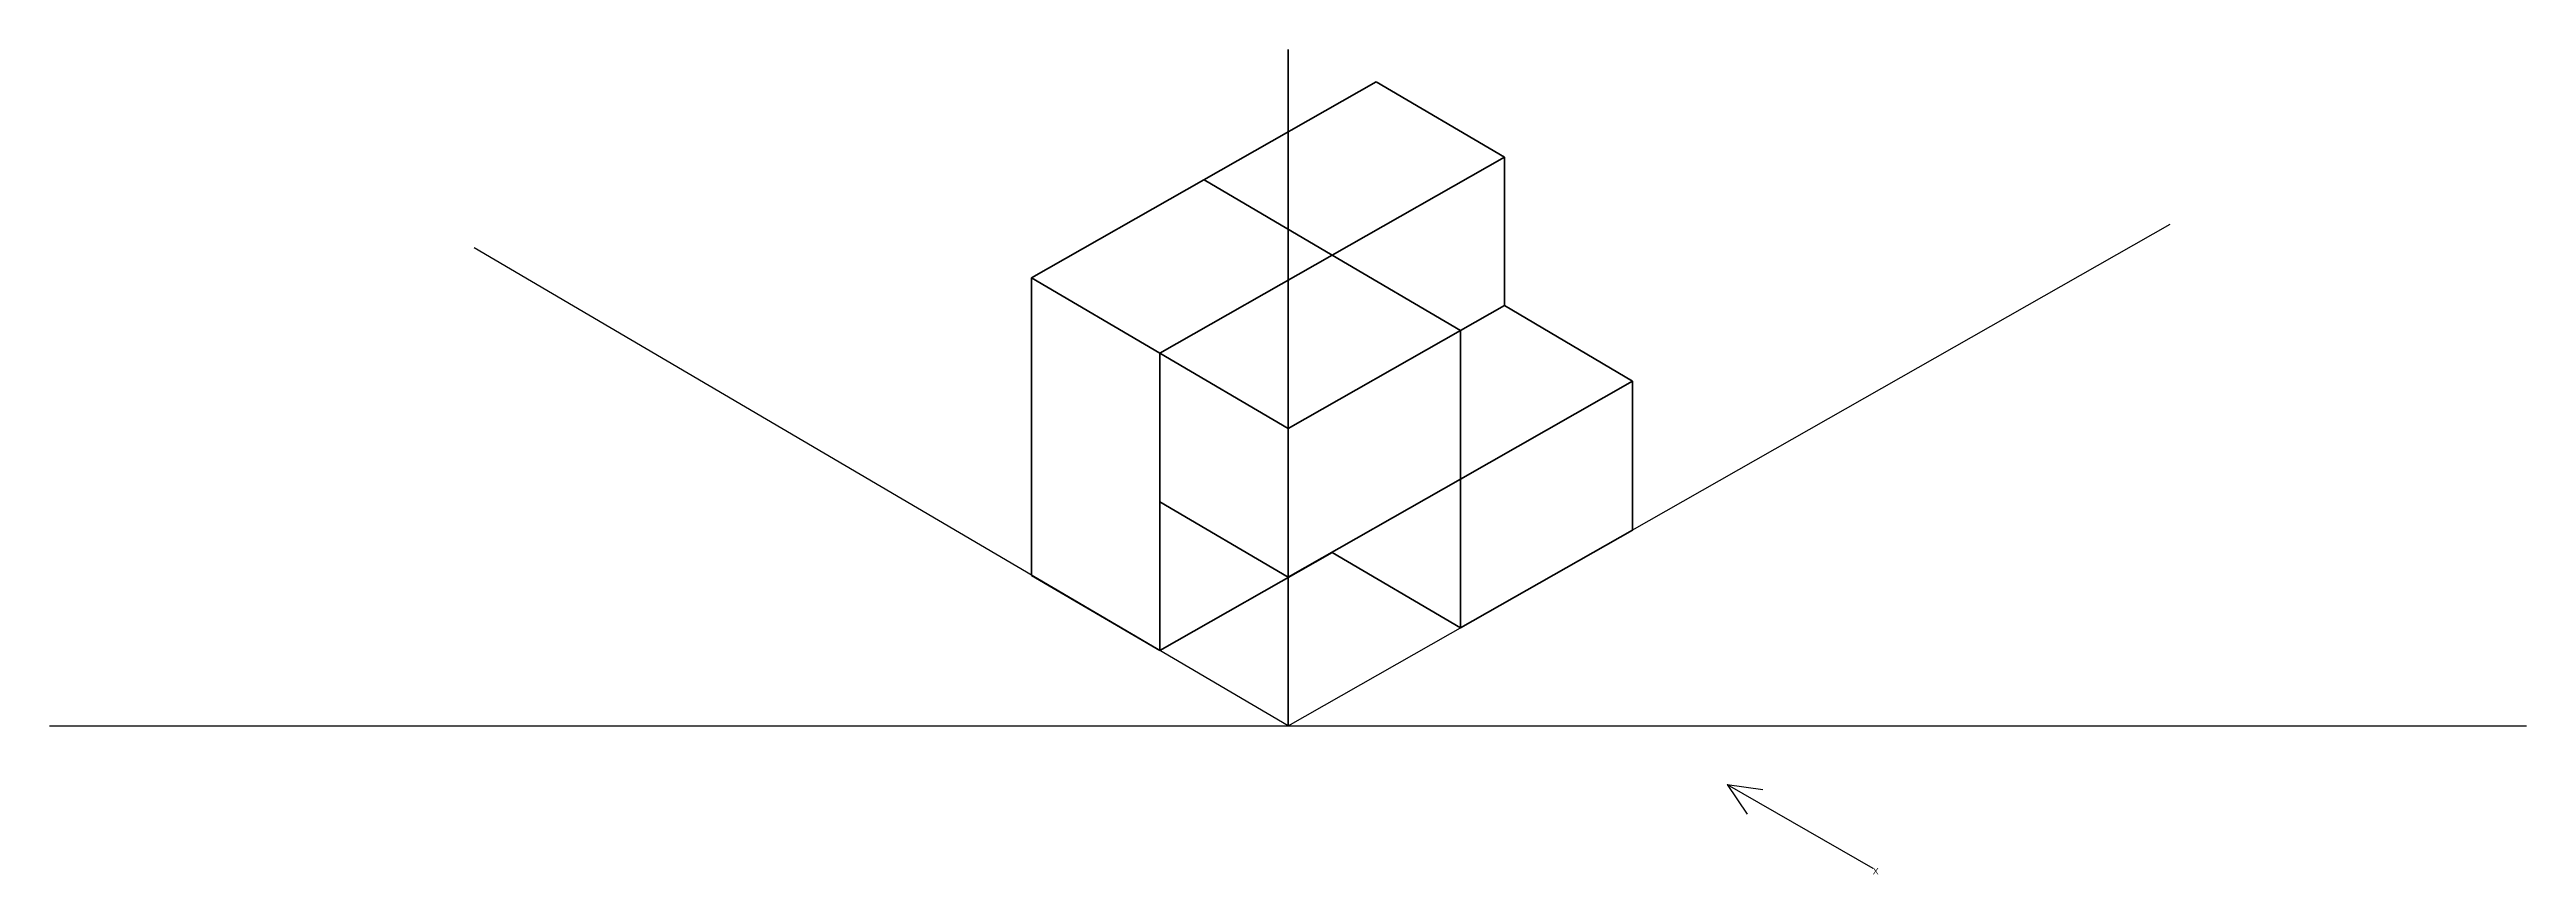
# Model space of a CAD drawing. Header units: millimetres. Extents: x 0 to 1000, y 440 to 773.
import ezdxf

# ---------------------------------------------------------------- set-up
doc = ezdxf.new("R2010")
doc.units = ezdxf.units.MM
for name, color, linetype, lineweight in [('continious thick', 255, 'Continuous', 50), ('dimensions', 6, 'Continuous', 25), ('refrence1', 7, 'Continuous', 30)]:
    doc.layers.add(name, color=color, linetype=linetype, lineweight=lineweight)
doc.styles.get("Standard").update_dxf_attribs({"font": 'arial.ttf'})

msp = doc.modelspace()

# ---------------------------------------------------------------- linework, layer by layer
at = {"layer": 'continious thick'}
for p, q in [((500, 500), (500, 772.8)), ((396.5, 680.7), (535.6, 759.8)), ((535.6, 759.8), (587.4, 729.4)), ((517.8, 689.9), (466.1, 720.3)), ((517.8, 689.9), (587.4, 729.4)), ((587.4, 729.4), (587.4, 669.6)), ((396.5, 560.7), (396.5, 680.7)), ((396.5, 680.7), (448.2, 650.4)), ((448.2, 650.4), (517.8, 689.9)), ((569.6, 659.5), (517.8, 689.9)), ((569.6, 659.5), (587.4, 669.6)), ((587.4, 669.6), (639.1, 639)), ((448.2, 650.4), (448.2, 530.4)), ((500, 620), (448.2, 650.4)), ((500, 620), (569.6, 659.5)), ((569.6, 659.5), (569.6, 599.5)), ((569.6, 599.5), (639.1, 639)), ((639.1, 639), (639.1, 579)), ((500, 560), (448.2, 590.4)), ((569.6, 599.5), (500, 560)), ((569.6, 539.5), (569.6, 599.5)), ((639.1, 579), (569.6, 539.5)), ((448.2, 530.4), (396.5, 560.7)), ((517.8, 569.9), (448.2, 530.4)), ((569.6, 539.5), (517.8, 569.9))]:
    msp.add_line(p, q, dxfattribs=at)
at = {"layer": 'dimensions'}
for q in [(736.1, 442.6), (685.4, 464.4), (691.7, 474.3)]:
    msp.add_line((677.3, 476.3), q, dxfattribs=at)
at = {"layer": 'refrence1'}
for p, q in [((500, 500), (856.2, 702.4)), ((500, 500), (171.5, 692.8)), ((0, 500), (1000, 500))]:
    msp.add_line(p, q, dxfattribs=at)

# ---------------------------------------------------------------- texts
at = {"layer": 'dimensions', "insert": (736.1, 442.6), "char_height": 2.5, "attachment_point": 1}
msp.add_mtext_dynamic_manual_height_columns('X', width=5.864, gutter_width=12.5, heights=[0], dxfattribs=at)

doc.saveas('drawing.dxf')
